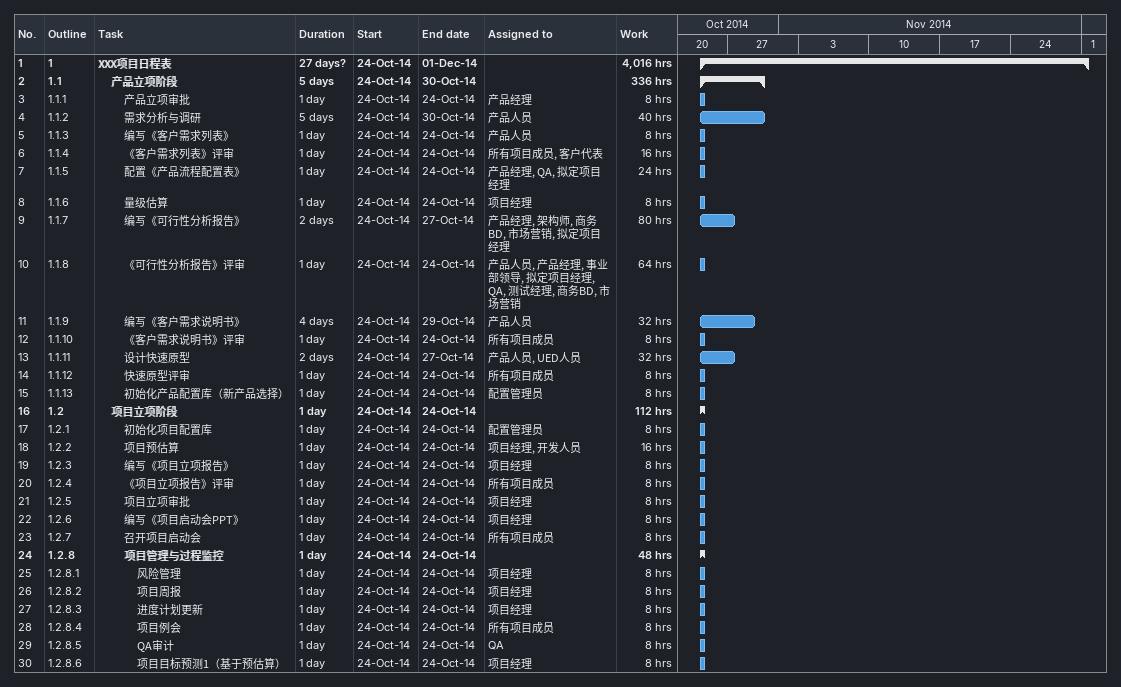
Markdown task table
| ID | WBS | Task | Duration | Start | Finish | Resources | Work (h) |
|---|---|---|---|---|---|---|---|
| 1 | 1 | **XXX项目日程表** | 27d? | 2014-10-24 | 2014-12-01 |  | 4016 |
| 2 | 1.1 | **产品立项阶段** | 5d | 2014-10-24 | 2014-10-30 |  | 336 |
| 3 | 1.1.1 | 产品立项审批 | 1d | 2014-10-24 | 2014-10-24 | 产品经理 | 8 |
| 4 | 1.1.2 | 需求分析与调研 | 5d | 2014-10-24 | 2014-10-30 | 产品人员 | 40 |
| 5 | 1.1.3 | 编写《客户需求列表》 | 1d | 2014-10-24 | 2014-10-24 | 产品人员 | 8 |
| 6 | 1.1.4 | 《客户需求列表》评审 | 1d | 2014-10-24 | 2014-10-24 | 所有项目成员, 客户代表 | 16 |
| 7 | 1.1.5 | 配置《产品流程配置表》 | 1d | 2014-10-24 | 2014-10-24 | 产品经理, QA, 拟定项目经理 | 24 |
| 8 | 1.1.6 | 量级估算 | 1d | 2014-10-24 | 2014-10-24 | 项目经理 | 8 |
| 9 | 1.1.7 | 编写《可行性分析报告》 | 2d | 2014-10-24 | 2014-10-27 | 产品经理, 架构师, 商务BD, 市场营销, 拟定项目经理 | 80 |
| 10 | 1.1.8 | 《可行性分析报告》评审 | 1d | 2014-10-24 | 2014-10-24 | 产品人员, 产品经理, 事业部领导, 拟定项目经理, QA, 测试经理, 商务BD, 市场营销 | 64 |
| 11 | 1.1.9 | 编写《客户需求说明书》 | 4d | 2014-10-24 | 2014-10-29 | 产品人员 | 32 |
| 12 | 1.1.10 | 《客户需求说明书》评审 | 1d | 2014-10-24 | 2014-10-24 | 所有项目成员 | 8 |
| 13 | 1.1.11 | 设计快速原型 | 2d | 2014-10-24 | 2014-10-27 | 产品人员, UED人员 | 32 |
| 14 | 1.1.12 | 快速原型评审 | 1d | 2014-10-24 | 2014-10-24 | 所有项目成员 | 8 |
| 15 | 1.1.13 | 初始化产品配置库（新产品选择） | 1d | 2014-10-24 | 2014-10-24 | 配置管理员 | 8 |
| 16 | 1.2 | **项目立项阶段** | 1d | 2014-10-24 | 2014-10-24 |  | 112 |
| 17 | 1.2.1 | 初始化项目配置库 | 1d | 2014-10-24 | 2014-10-24 | 配置管理员 | 8 |
| 18 | 1.2.2 | 项目预估算 | 1d | 2014-10-24 | 2014-10-24 | 项目经理, 开发人员 | 16 |
| 19 | 1.2.3 | 编写《项目立项报告》 | 1d | 2014-10-24 | 2014-10-24 | 项目经理 | 8 |
| 20 | 1.2.4 | 《项目立项报告》评审 | 1d | 2014-10-24 | 2014-10-24 | 所有项目成员 | 8 |
| 21 | 1.2.5 | 项目立项审批 | 1d | 2014-10-24 | 2014-10-24 | 项目经理 | 8 |
| 22 | 1.2.6 | 编写《项目启动会PPT》 | 1d | 2014-10-24 | 2014-10-24 | 项目经理 | 8 |
| 23 | 1.2.7 | 召开项目启动会 | 1d | 2014-10-24 | 2014-10-24 | 所有项目成员 | 8 |
| 24 | 1.2.8 | **项目管理与过程监控** | 1d | 2014-10-24 | 2014-10-24 |  | 48 |
| 25 | 1.2.8.1 | 风险管理 | 1d | 2014-10-24 | 2014-10-24 | 项目经理 | 8 |
| 26 | 1.2.8.2 | 项目周报 | 1d | 2014-10-24 | 2014-10-24 | 项目经理 | 8 |
| 27 | 1.2.8.3 | 进度计划更新 | 1d | 2014-10-24 | 2014-10-24 | 项目经理 | 8 |
| 28 | 1.2.8.4 | 项目例会 | 1d | 2014-10-24 | 2014-10-24 | 所有项目成员 | 8 |
| 29 | 1.2.8.5 | QA审计 | 1d | 2014-10-24 | 2014-10-24 | QA | 8 |
| 30 | 1.2.8.6 | 项目目标预测1（基于预估算） | 1d | 2014-10-24 | 2014-10-24 | 项目经理 | 8 |
